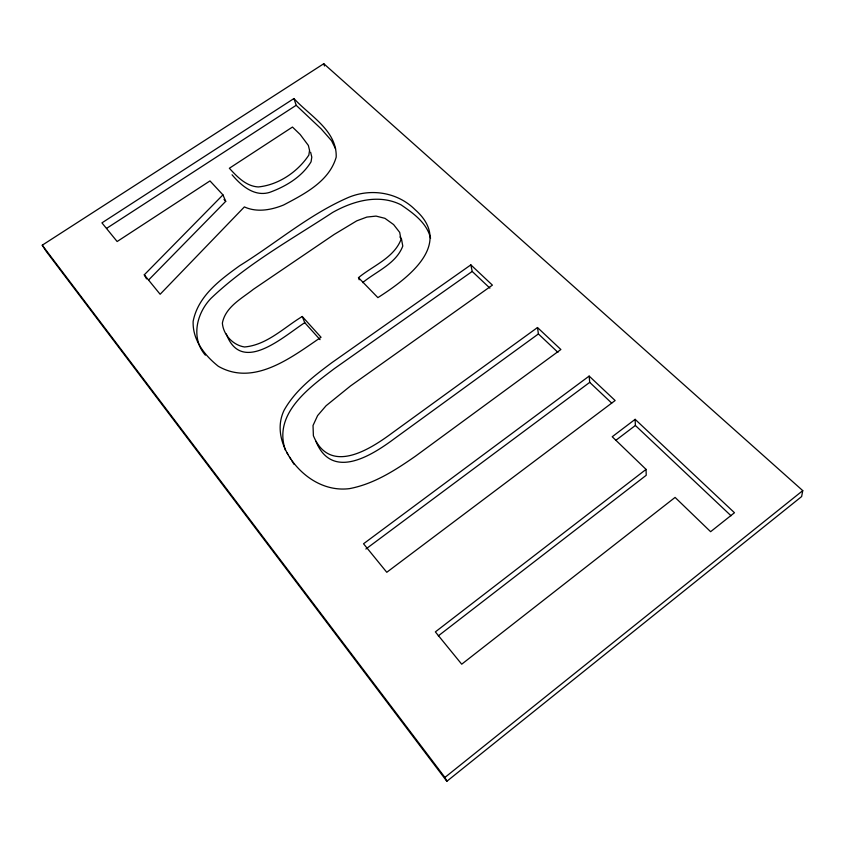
<?xml version="1.0" encoding="UTF-8"?>
<svg xmlns="http://www.w3.org/2000/svg" width="845" height="845" viewBox="0 0 845 845"><rect width="100%" height="100%" fill="white"/><g stroke="black" fill="none" stroke-linecap="round" stroke-linejoin="round"><path stroke-width="1.27" d="M802.75 490.628L801.63 496.554L446.857 781.287L46.158 251.282L42.25 245.187L323.783 63.713L802.75 490.628L444.914 777.432L446.857 781.287M148.593 280.012L225.731 201.332L222.943 194.878L209.982 180.914L117.138 241.522L101.939 222.869L293.944 98.538C309.65 115.828 337.081 130.457 336.194 157.138C329.159 181.538 304.348 194.012 283.55 205.018C271.203 210.025 256.943 212.676 244.363 206.919L160.138 294.261L144.284 274.815L222.943 194.878M646.066 469.397L435.365 631.891L461.708 664.202L675.081 497.409L710.613 531.695L734.474 512.735L635.144 419.342L612.224 436.749L646.066 469.397L646.214 475.291L438.301 635.884M615.741 440.403L635.377 425.468L635.144 419.342M365.885 549.018L589.715 382.362L589.145 376.088L363.53 543.768L386.778 572.287L615.128 400.53L589.145 376.088M537.494 327.533L392.376 432.83C369.318 449.931 329.656 475.133 313.389 435.735L313.03 425.489L317.614 415.592L326.075 405.748L350.485 385.975L492.403 285.135L470.855 264.876L331.832 362.685C313.77 376.162 295.275 390.253 284.078 410.29C275.259 428.764 282.378 448.97 294.525 464.021C307.929 480.478 327.839 491.367 349.481 488.632C374.071 483.984 395.302 470.19 415.518 456.142L560.879 349.513L537.494 327.533L538.413 333.944L557.932 352.365M538.413 333.944L394.404 438.65C371.473 455.719 332.117 480.647 315.967 441.46M470.855 264.876L472.197 271.435L334.197 368.737C309.122 387.77 272.597 413.913 285.504 450.406M358.491 277.656L377.884 297.63C406.889 279.093 454.515 244.268 415.032 209.613C397.668 192.333 371.272 188.108 348.837 197.276C309.207 214.355 276.178 243.138 239.716 265.679C220.08 279.853 198.005 296.046 193.146 321.343C192.428 339.891 204.501 355.28 218.327 366.286C254.229 386.883 292.106 356.833 321.037 337.271L302.257 316.495C283.825 327.649 266.925 345.003 244.554 346.978C232.977 345.225 223.312 334.8 222.372 323.128C225.362 307.02 241.607 298.612 253.394 289.296L334.229 234.414L356.738 220.851L366.836 217.081L376.036 216.098L384.929 218.327L393.612 224.58L399.685 232.375L401.005 239.505C393.897 257.915 372.909 265.731 358.491 277.656L359.188 279.79M302.257 316.495L304.76 322.684C283.772 336.215 241.554 375.275 226.312 333.965M362.632 282.631C376.395 271.319 396.178 263.672 402.78 246.064L401.47 238.955L399.949 237.001M106.576 228.382L296.183 105.298L293.944 98.538M296.183 105.298L321.184 128.894L331.578 140.756L335.613 148.91M472.197 271.435L489.889 288.134M589.715 382.362L611.695 403.107M635.377 425.468L731.041 515.767M232.069 174.788C241.216 185.625 254.239 197.001 269.534 192.417C285.768 186.502 301.971 176.89 311.066 161.786L311.794 157.117L310.59 152.121M224.01 199.473L225.731 201.332M304.76 322.684L320.033 339.637M42.25 245.187L444.914 777.432M286.814 452.54L288.113 454.673M289.423 456.807L290.733 458.941M292.043 461.064L293.997 464.264M205.377 355.164C190.685 338.201 196.441 313.4 211.007 298.348C246.983 263.978 291.229 239.631 332.624 212.454C353.157 200.92 378.718 193.6 400.995 204.807C413.268 213.215 427.021 222.932 430.57 238.301M144.284 274.815L146.544 278.903M323.783 63.713L324.469 66.005M309.566 150.442L308.826 155.121C297.715 171.884 278.544 184.939 258.264 186.946C245.969 186.217 237.181 176.732 229.354 168.261L292.465 127.056L300.186 134.503L308.362 145.435L309.566 150.442"/></g></svg>
